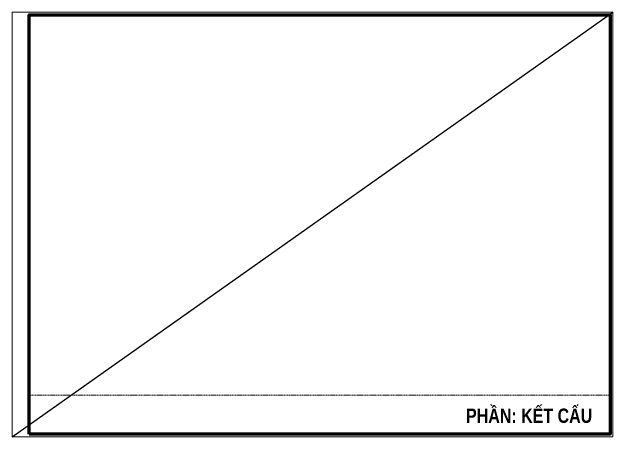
# Model space of a CAD drawing. Header units: millimetres. Extents: x -178395 to 493851, y -561170 to -280028.
# Drawn here: x -178395 to -150675, y -470267 to -450665 of the extents above; entities that cross this region are included whole.
import ezdxf
from ezdxf.enums import TextEntityAlignment as Align

# ---------------------------------------------------------------- set-up
doc = ezdxf.new("R2010")
doc.units = ezdxf.units.MM
doc.header["$MEASUREMENT"] = 0
doc.linetypes.add('HIDDEN', pattern=[0.375, 0.25, -0.125])
doc.layers.get('Defpoints').update_dxf_attribs({"color": 1})
doc.layers.add('0-Text', color=31, linetype='Continuous')
doc.layers.add('KCS_Plotter', color=11, linetype='Continuous', plot=False)
doc.layers.add('Khungten_LCDI', color=7, linetype='Continuous', lineweight=5)
doc.layers.add('LC MANH DUT', color=35, linetype='HIDDEN', lineweight=5)
doc.styles.add('LC3', font='VHARIALB.TTF', dxfattribs={"width": 0.8})

msp = doc.modelspace()

# ---------------------------------------------------------------- linework, layer by layer
at = {"layer": 'Defpoints', "lineweight": 0, "elevation": 5.9}
msp.add_lwpolyline([(-178394.7, -470267.4), (-178394.7, -450665.4), (-150674.7, -450665.4), (-150674.7, -470267.4)], close=True, dxfattribs=at)
at = {"layer": 'KCS_Plotter'}
msp.add_line((-178394.7, -470267.4), (-150674.7, -450665.4), dxfattribs=at)
at = {"layer": 'Khungten_LCDI', "color": 5, "lineweight": 60, "elevation": 5.9}
msp.add_lwpolyline([(-177602.7, -470135.4), (-177602.7, -450797.4), (-150806.7, -450797.4), (-150806.7, -470135.4)], close=True, dxfattribs=at)
at = {"layer": 'LC MANH DUT', "ltscale": 200}
msp.add_line((-150806.7, -468343.5, 5.9), (-177602.7, -468343.5, 5.9), dxfattribs=at)

# ---------------------------------------------------------------- texts
at = {"layer": '0-Text', "style": 'LC3', "width": 0.8}
msp.add_text('PHÇN: kÕT CÊU', height=660, dxfattribs=at).set_placement((-151633.3, -469616.3, 5.9), align=Align.RIGHT)

doc.saveas('drawing.dxf')
